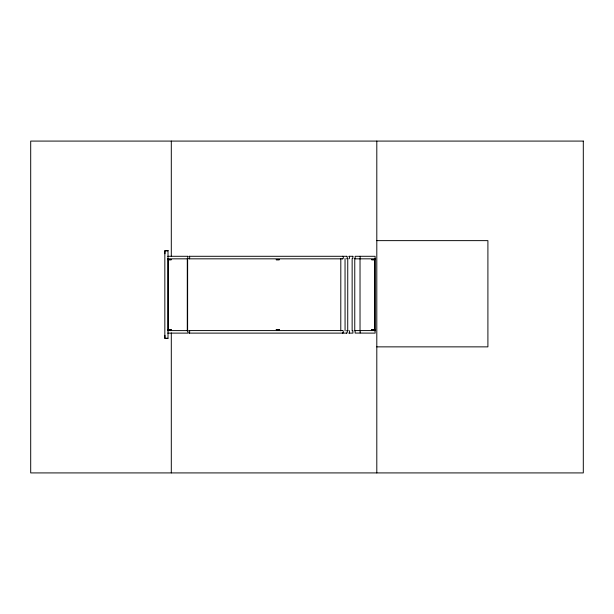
<?xml version="1.0" encoding="UTF-8"?>
<svg xmlns="http://www.w3.org/2000/svg" width="614" height="614" viewBox="0 0 614 614"><rect width="100%" height="100%" fill="white"/><g stroke="black" fill="none" stroke-linecap="round" stroke-linejoin="round"><path stroke-width="0.92" d="M360.142 258.655L360.172 256.33M360.142 332.942L360.172 330.616M355.099 258.655L355.161 256.291L375.123 256.291L375.123 333.118L355.13 333.072L355.161 330.578L375.123 330.578M167.714 333.118L187.823 333.118L187.991 331.844L187.869 330.616L167.714 330.578M349.051 333.118L352.935 333.118L352.873 330.616M187.784 256.33L187.823 258.832L167.714 258.832M352.873 256.33L352.812 258.655M376.804 240.634L487.907 240.634L487.907 346.864L376.804 346.864M167.906 250.765L164.936 250.765L164.936 253.736M167.714 256.291L187.823 256.291M189.189 256.291L346.726 256.291M349.051 256.291L352.935 256.291M189.189 258.832L342.712 258.832M355.161 258.832L375.123 258.832M168.228 259.668L171.199 259.668M276.277 259.676L279.247 259.676M371.708 259.676L374.678 259.676M168.129 259.776L171.298 259.776M276.177 259.776L279.347 259.776M371.608 259.776L374.778 259.776M168.129 329.618L171.298 329.618M276.177 329.618L279.347 329.618M371.608 329.618L374.778 329.618M168.228 329.718L171.199 329.718M276.277 329.718L279.247 329.718M371.708 329.718L374.678 329.718M189.189 330.578L342.712 330.578M189.189 333.118L346.726 333.118M167.906 338.299L164.936 338.299L164.936 335.328M342.313 258.494L342.412 258.655A1.274 0.599 -90 0 0 343.303 257.726A1.274 0.599 -90 0 0 342.558 256.33M342.313 332.78L342.412 332.942A1.274 0.599 -90 0 0 343.303 332.013A1.274 0.599 -90 0 0 342.558 330.616M188.866 258.494L188.943 258.655A1.282 0.491 -90 0 0 189.68 257.726A1.282 0.491 -90 0 0 189.066 256.33M188.866 332.78L188.943 332.942A1.282 0.491 -90 0 0 189.68 332.013A1.282 0.491 -90 0 0 189.066 330.616M376.804 141.082L376.804 472.918M374.778 258.509L374.778 330.885M360.027 258.509L360.027 330.885M354.769 258.509L354.762 330.885M352.144 258.509L352.137 330.885M347.754 258.509L347.731 330.885M345.037 258.509L345.068 330.885M340.816 258.509L340.785 330.885M187.638 258.509L187.615 330.885M187.293 258.509L187.285 330.885M171.298 141.082L171.298 256.168M171.298 332.895L171.298 472.918M168.075 258.509L168.075 330.885M346.595 330.616A1.274 0.522 -90 0 1 347.255 331.844A1.274 0.522 -90 0 1 346.595 333.072M348.944 330.616A1.274 0.407 -90 0 1 349.458 331.844A1.274 0.407 -90 0 1 348.944 333.072M346.595 256.33A1.274 0.522 -90 0 1 347.255 257.558A1.274 0.522 -90 0 1 346.595 258.786M348.944 256.33A1.274 0.407 -90 0 1 349.458 257.558A1.274 0.407 -90 0 1 348.944 258.786M583.3 141.082L30.7 141.082L30.7 472.918L583.3 472.918L583.3 141.082M168.013 250.666L164.836 250.666L164.836 338.398L168.013 338.398L168.013 250.666"/></g></svg>
